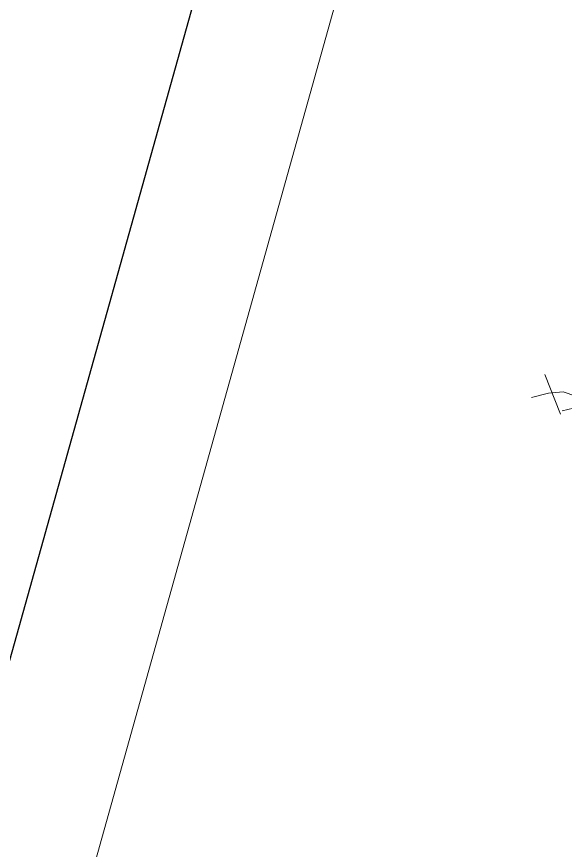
# Model space of a CAD drawing. Header units: millimetres. Extents: x 474016 to 477875, y 2288607 to 2292200.
# Drawn here: x 474349.5 to 474355.52, y 2289410.65 to 2289419.81 of the extents above; entities that cross this region are included whole.
import ezdxf

# ---------------------------------------------------------------- set-up
doc = ezdxf.new("R2010")
doc.units = ezdxf.units.MM
doc.header["$LTSCALE"] = 50
doc.layers.add('BANQUETA', color=251, linetype='Continuous', lineweight=5)
doc.layers.add('EXT', color=3, linetype='Continuous', lineweight=5)
doc.layers.add('CVL_LOTIF', color=1, linetype='Continuous')

# ---------------------------------------------------------------- blocks, each defined once
blk = doc.blocks.new('Plarbol-031')
for points in [[(-2.398675, -1.691675), (-2.32435, -1.609725), (-2.2513, -1.548725), (-2.168075, -1.5265)], [(-2.619725, -1.56145), (-2.3974, -1.714525)], [(-2.609575, -1.729775), (-2.53525, -1.647825), (-2.4622, -1.58685), (-2.378975, -1.564625)]]:
    blk.add_lwpolyline(points)

msp = doc.modelspace()

# ---------------------------------------------------------------- linework, layer by layer
at = {"layer": 'BANQUETA'}
msp.add_lwpolyline([(474390.7878, 2289555.2216), (474309.9499, 2289265.8869, -0.414214), (474307.4855, 2289264.4988), (474281.4135, 2289271.7831, -0.401534), (474278.5942, 2289276.5434), (474350.6591, 2289585.7728, -0.554723), (474353.8707, 2289586.869), (474390.1254, 2289557.3099, -0.298203)], format="xyb", close=True, dxfattribs=at)
at = {"layer": 'CVL_LOTIF'}
msp.add_lwpolyline([(474317.0241, 2289432.6336), (474314.1843, 2289420.4483), (474348.8683, 2289410.7579), (474352.2319, 2289422.7968)], close=True, dxfattribs=at)

# ---------------------------------------------------------------- block references
at = {"layer": 'EXT', "xscale": 1.71989999994179, "yscale": 1.71989999994179, "zscale": 1.71989999994179, "rotation": 325.9356466897348}
msp.add_blockref('Plarbol-031', (474360.5349, 2289415.5746), dxfattribs=at)

doc.saveas('drawing.dxf')
